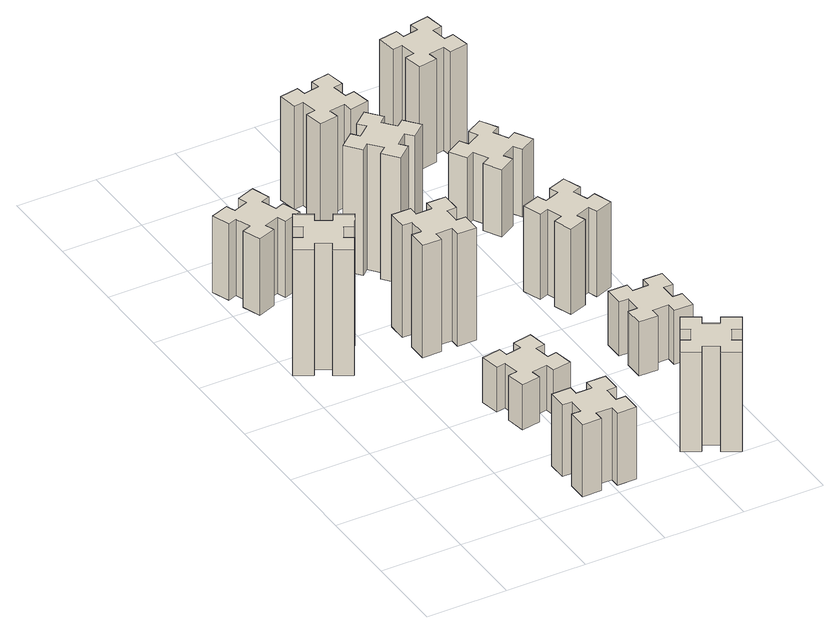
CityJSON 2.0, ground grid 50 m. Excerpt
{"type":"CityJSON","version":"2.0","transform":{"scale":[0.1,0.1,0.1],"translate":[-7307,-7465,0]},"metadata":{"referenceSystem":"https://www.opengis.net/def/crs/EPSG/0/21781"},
"CityObjects":{
"building1":{"type":"Building","attributes":{"class":"1000","function":"1000","usage":"1000","yearOfConstruction":2016,"roofType":"1000","measuredHeight":84,"storeysAboveGround":30,"storeysBelowGround":0},"geometry":[{"type":"Solid","lod":"1","boundaries":[[[[0,1,2,3,4,5,6,7,8,9,10,11,12,13,14,15,16,17,18,19]],[[17,16,20,21]],[[16,15,22,20]],[[15,14,23,22]],[[14,13,24,23]],[[13,12,25,24]],[[12,11,26,25]],[[11,10,27,26]],[[10,9,28,27]],[[9,8,29,28]],[[8,7,30,29]],[[7,6,31,30]],[[6,5,32,31]],[[5,4,33,32]],[[4,3,34,33]],[[3,2,35,34]],[[2,1,36,35]],[[1,0,37,36]],[[0,19,38,37]],[[19,18,39,38]],[[18,17,21,39]],[[24,25,26,27,28,29,30,31,32,33,34,35,36,37,38,39,21,20,22,23]]]]}]},
"building2":{"type":"Building","attributes":{"class":"1000","function":"1000","usage":"1000","yearOfConstruction":2016,"roofType":"1000","measuredHeight":51,"storeysAboveGround":30,"storeysBelowGround":0},"geometry":[{"type":"Solid","lod":"1","boundaries":[[[[40,41,42,43,44,45,46,47,48,49,50,51,52,53,54,55,56,57,58,59]],[[57,56,60,61]],[[56,55,62,60]],[[55,54,63,62]],[[54,53,64,63]],[[53,52,65,64]],[[52,51,66,65]],[[51,50,67,66]],[[50,49,68,67]],[[49,48,69,68]],[[48,47,70,69]],[[47,46,71,70]],[[46,45,72,71]],[[45,44,73,72]],[[44,43,74,73]],[[43,42,75,74]],[[42,41,76,75]],[[41,40,77,76]],[[40,59,78,77]],[[59,58,79,78]],[[58,57,61,79]],[[64,65,66,67,68,69,70,71,72,73,74,75,76,77,78,79,61,60,62,63]]]]}]},
"building3":{"type":"Building","attributes":{"class":"1000","function":"1000","usage":"1000","yearOfConstruction":2016,"roofType":"1000","measuredHeight":48,"storeysAboveGround":30,"storeysBelowGround":0},"geometry":[{"type":"Solid","lod":"1","boundaries":[[[[80,81,82,83,84,85,86,87,88,89,90,91,92,93,94,95,96,97,98,99]],[[97,96,100,101]],[[96,95,102,100]],[[95,94,103,102]],[[94,93,104,103]],[[93,92,105,104]],[[92,91,106,105]],[[91,90,107,106]],[[90,89,108,107]],[[89,88,109,108]],[[88,87,110,109]],[[87,86,111,110]],[[86,85,112,111]],[[85,84,113,112]],[[84,83,114,113]],[[83,82,115,114]],[[82,81,116,115]],[[81,80,117,116]],[[80,99,118,117]],[[99,98,119,118]],[[98,97,101,119]],[[104,105,106,107,108,109,110,111,112,113,114,115,116,117,118,119,101,100,102,103]]]]}]},
"building4":{"type":"Building","attributes":{"class":"1000","function":"1000","usage":"1000","yearOfConstruction":2016,"roofType":"1000","measuredHeight":30,"storeysAboveGround":30,"storeysBelowGround":0},"geometry":[{"type":"Solid","lod":"1","boundaries":[[[[120,121,122,123,124,125,126,127,128,129,130,131,132,133,134,135,136,137,138,139]],[[137,136,140,141]],[[136,135,142,140]],[[135,134,143,142]],[[134,133,144,143]],[[133,132,145,144]],[[132,131,146,145]],[[131,130,147,146]],[[130,129,148,147]],[[129,128,149,148]],[[128,127,150,149]],[[127,126,151,150]],[[126,125,152,151]],[[125,124,153,152]],[[124,123,154,153]],[[123,122,155,154]],[[122,121,156,155]],[[121,120,157,156]],[[120,139,158,157]],[[139,138,159,158]],[[138,137,141,159]],[[144,145,146,147,148,149,150,151,152,153,154,155,156,157,158,159,141,140,142,143]]]]}]},
"building5":{"type":"Building","attributes":{"class":"1000","function":"1000","usage":"1000","yearOfConstruction":2016,"roofType":"1000","measuredHeight":75,"storeysAboveGround":30,"storeysBelowGround":0},"geometry":[{"type":"Solid","lod":"1","boundaries":[[[[160,161,162,163,164,165,166,167,168,169,170,171,172,173,174,175,176,177,178,179]],[[177,176,180,181]],[[176,175,182,180]],[[175,174,183,182]],[[174,173,184,183]],[[173,172,185,184]],[[172,171,186,185]],[[171,170,187,186]],[[170,169,188,187]],[[169,168,189,188]],[[168,167,190,189]],[[167,166,191,190]],[[166,165,192,191]],[[165,164,193,192]],[[164,163,194,193]],[[163,162,195,194]],[[162,161,196,195]],[[161,160,197,196]],[[160,179,198,197]],[[179,178,199,198]],[[178,177,181,199]],[[184,185,186,187,188,189,190,191,192,193,194,195,196,197,198,199,181,180,182,183]]]]}]},
"building6":{"type":"Building","attributes":{"class":"1000","function":"1000","usage":"1000","yearOfConstruction":2016,"roofType":"1000","measuredHeight":84,"storeysAboveGround":30,"storeysBelowGround":0},"geometry":[{"type":"Solid","lod":"1","boundaries":[[[[200,201,202,203,204,205,206,207,208,209,210,211,212,213,214,215,216,217,218,219]],[[217,216,220,221]],[[216,215,222,220]],[[215,214,223,222]],[[214,213,224,223]],[[213,212,225,224]],[[212,211,226,225]],[[211,210,227,226]],[[210,209,228,227]],[[209,208,229,228]],[[208,207,230,229]],[[207,206,231,230]],[[206,205,232,231]],[[205,204,233,232]],[[204,203,234,233]],[[203,202,235,234]],[[202,201,236,235]],[[201,200,237,236]],[[200,219,238,237]],[[219,218,239,238]],[[218,217,221,239]],[[224,225,226,227,228,229,230,231,232,233,234,235,236,237,238,239,221,220,222,223]]]]}]},
"building7":{"type":"Building","attributes":{"class":"1000","function":"1000","usage":"1000","yearOfConstruction":2016,"roofType":"1000","measuredHeight":66,"storeysAboveGround":30,"storeysBelowGround":0},"geometry":[{"type":"Solid","lod":"1","boundaries":[[[[240,241,242,243,244,245,246,247,248,249,250,251,252,253,254,255,256,257,258,259]],[[257,256,260,261]],[[256,255,262,260]],[[255,254,263,262]],[[254,253,264,263]],[[253,252,265,264]],[[252,251,266,265]],[[251,250,267,266]],[[250,249,268,267]],[[249,248,269,268]],[[248,247,270,269]],[[247,246,271,270]],[[246,245,272,271]],[[245,244,273,272]],[[244,243,274,273]],[[243,242,275,274]],[[242,241,276,275]],[[241,240,277,276]],[[240,259,278,277]],[[259,258,279,278]],[[258,257,261,279]],[[264,265,266,267,268,269,270,271,272,273,274,275,276,277,278,279,261,260,262,263]]]]}]},
"building8":{"type":"Building","attributes":{"class":"1000","function":"1000","usage":"1000","yearOfConstruction":2016,"roofType":"1000","measuredHeight":69,"storeysAboveGround":30,"storeysBelowGround":0},"geometry":[{"type":"Solid","lod":"1","boundaries":[[[[280,281,282,283,284,285,286,287,288,289,290,291,292,293,294,295,296,297,298,299]],[[297,296,300,301]],[[296,295,302,300]],[[295,294,303,302]],[[294,293,304,303]],[[293,292,305,304]],[[292,291,306,305]],[[291,290,307,306]],[[290,289,308,307]],[[289,288,309,308]],[[288,287,310,309]],[[287,286,311,310]],[[286,285,312,311]],[[285,284,313,312]],[[284,283,314,313]],[[283,282,315,314]],[[282,281,316,315]],[[281,280,317,316]],[[280,299,318,317]],[[299,298,319,318]],[[298,297,301,319]],[[304,305,306,307,308,309,310,311,312,313,314,315,316,317,318,319,301,300,302,303]]]]}]},
"building9":{"type":"Building","attributes":{"class":"1000","function":"1000","usage":"1000","yearOfConstruction":2016,"roofType":"1000","measuredHeight":36,"storeysAboveGround":30,"storeysBelowGround":0},"geometry":[{"type":"Solid","lod":"1","boundaries":[[[[320,321,322,323,324,325,326,327,328,329,330,331,332,333,334,335,336,337,338,339]],[[337,336,340,341]],[[336,335,342,340]],[[335,334,343,342]],[[334,333,344,343]],[[333,332,345,344]],[[332,331,346,345]],[[331,330,347,346]],[[330,329,348,347]],[[329,328,349,348]],[[328,327,350,349]],[[327,326,351,350]],[[326,325,352,351]],[[325,324,353,352]],[[324,323,354,353]],[[323,322,355,354]],[[322,321,356,355]],[[321,320,357,356]],[[320,339,358,357]],[[339,338,359,358]],[[338,337,341,359]],[[344,345,346,347,348,349,350,351,352,353,354,355,356,357,358,359,341,340,342,343]]]]}]},
"building10":{"type":"Building","attributes":{"class":"1000","function":"1000","usage":"1000","yearOfConstruction":2016,"roofType":"1000","measuredHeight":57,"storeysAboveGround":30,"storeysBelowGround":0},"geometry":[{"type":"Solid","lod":"1","boundaries":[[[[360,361,362,363,364,365,366,367,368,369,370,371,372,373,374,375,376,377,378,379]],[[377,376,380,381]],[[376,375,382,380]],[[375,374,383,382]],[[374,373,384,383]],[[373,372,385,384]],[[372,371,386,385]],[[371,370,387,386]],[[370,369,388,387]],[[369,368,389,388]],[[368,367,390,389]],[[367,366,391,390]],[[366,365,392,391]],[[365,364,393,392]],[[364,363,394,393]],[[363,362,395,394]],[[362,361,396,395]],[[361,360,397,396]],[[360,379,398,397]],[[379,378,399,398]],[[378,377,381,399]],[[384,385,386,387,388,389,390,391,392,393,394,395,396,397,398,399,381,380,382,383]]]]}]},
"building11":{"type":"Building","attributes":{"class":"1000","function":"1000","usage":"1000","yearOfConstruction":2016,"roofType":"1000","measuredHeight":45,"storeysAboveGround":30,"storeysBelowGround":0},"geometry":[{"type":"Solid","lod":"1","boundaries":[[[[400,401,402,403,404,405,406,407,408,409,410,411,412,413,414,415,416,417,418,419]],[[417,416,420,421]],[[416,415,422,420]],[[415,414,423,422]],[[414,413,424,423]],[[413,412,425,424]],[[412,411,426,425]],[[411,410,427,426]],[[410,409,428,427]],[[409,408,429,428]],[[408,407,430,429]],[[407,406,431,430]],[[406,405,432,431]],[[405,404,433,432]],[[404,403,434,433]],[[403,402,435,434]],[[402,401,436,435]],[[401,400,437,436]],[[400,419,438,437]],[[419,418,439,438]],[[418,417,421,439]],[[424,425,426,427,428,429,430,431,432,433,434,435,436,437,438,439,421,420,422,423]]]]}]},
"building12":{"type":"Building","attributes":{"class":"1000","function":"1000","usage":"1000","yearOfConstruction":2016,"roofType":"1000","measuredHeight":69,"storeysAboveGround":30,"storeysBelowGround":0},"geometry":[{"type":"Solid","lod":"1","boundaries":[[[[440,441,442,443,444,445,446,447,448,449,450,451,452,453,454,455,456,457,458,459]],[[457,456,460,461]],[[456,455,462,460]],[[455,454,463,462]],[[454,453,464,463]],[[453,452,465,464]],[[452,451,466,465]],[[451,450,467,466]],[[450,449,468,467]],[[449,448,469,468]],[[448,447,470,469]],[[447,446,471,470]],[[446,445,472,471]],[[445,444,473,472]],[[444,443,474,473]],[[443,442,475,474]],[[442,441,476,475]],[[441,440,477,476]],[[440,459,478,477]],[[459,458,479,478]],[[458,457,461,479]],[[464,465,466,467,468,469,470,471,472,473,474,475,476,477,478,479,461,460,462,463]]]]}]}
},
"vertices":[
[137,1845,0],[224,1795,0],[194,1743,0],[298,1683,0],[358,1787,0],[306,1817,0],[356,1904,0],[408,1874,0],[468,1978,0],[364,2038,0],[334,1986,0],[247,2036,0],[277,2088,0],[173,2148,0],[113,2044,0],[165,2014,0],[115,1927,0],[63,1957,0],[3,1853,0],[107,1793,0],[115,1927,840],[63,1957,840],[165,2014,840],[113,2044,840],[173,2148,840],[277,2088,840],[247,2036,840],[334,1986,840],[364,2038,840],[468,1978,840],[408,1874,840],[356,1904,840],[306,1817,840],[358,1787,840],[298,1683,840],[194,1743,840],[224,1795,840],[137,1845,840],[107,1793,840],[3,1853,840],
[115,2665,0],[149,2571,0],[93,2550,0],[134,2437,0],[247,2479,0],[226,2535,0],[320,2569,0],[340,2513,0],[453,2554,0],[412,2667,0],[356,2646,0],[322,2740,0],[378,2760,0],[337,2873,0],[224,2832,0],[245,2776,0],[151,2742,0],[130,2798,0],[17,2757,0],[59,2644,0],[151,2742,510],[130,2798,510],[245,2776,510],[224,2832,510],[337,2873,510],[378,2760,510],[322,2740,510],[356,2646,510],[412,2667,510],[453,2554,510],[340,2513,510],[320,2569,510],[226,2535,510],[247,2479,510],[134,2437,510],[93,2550,510],[149,2571,510],[115,2665,510],[59,2644,510],[17,2757,510],
[865,285,0],[865,185,0],[805,185,0],[805,65,0],[925,65,0],[925,125,0],[1025,125,0],[1025,65,0],[1145,65,0],[1145,185,0],[1085,185,0],[1085,285,0],[1145,285,0],[1145,405,0],[1025,405,0],[1025,345,0],[925,345,0],[925,405,0],[805,405,0],[805,285,0],[925,345,480],[925,405,480],[1025,345,480],[1025,405,480],[1145,405,480],[1145,285,480],[1085,285,480],[1085,185,480],[1145,185,480],[1145,65,480],[1025,65,480],[1025,125,480],[925,125,480],[925,65,480],[805,65,480],[805,185,480],[865,185,480],[865,285,480],[805,285,480],[805,405,480],
[1005,1092,0],[907,1075,0],[897,1134,0],[778,1113,0],[799,995,0],[858,1005,0],[876,907,0],[817,897,0],[837,778,0],[956,799,0],[945,858,0],[1044,876,0],[1054,817,0],[1172,837,0],[1151,956,0],[1092,945,0],[1075,1044,0],[1134,1054,0],[1113,1172,0],[995,1151,0],[1075,1044,300],[1134,1054,300],[1092,945,300],[1151,956,300],[1172,837,300],[1054,817,300],[1044,876,300],[945,858,300],[956,799,300],[837,778,300],[817,897,300],[876,907,300],[858,1005,300],[799,995,300],[778,1113,300],[897,1134,300],[907,1075,300],[1005,1092,300],[995,1151,300],[1113,1172,300],
[765,1865,0],[765,1765,0],[705,1765,0],[705,1645,0],[825,1645,0],[825,1705,0],[925,1705,0],[925,1645,0],[1045,1645,0],[1045,1765,0],[985,1765,0],[985,1865,0],[1045,1865,0],[1045,1985,0],[925,1985,0],[925,1925,0],[825,1925,0],[825,1985,0],[705,1985,0],[705,1865,0],[825,1925,750],[825,1985,750],[925,1925,750],[925,1985,750],[1045,1985,750],[1045,1865,750],[985,1865,750],[985,1765,750],[1045,1765,750],[1045,1645,750],[925,1645,750],[925,1705,750],[825,1705,750],[825,1645,750],[705,1645,750],[705,1765,750],[765,1765,750],[765,1865,750],[705,1865,750],[705,1985,750],
[943,2672,0],[866,2607,0],[828,2653,0],[736,2576,0],[813,2484,0],[859,2523,0],[923,2446,0],[877,2408,0],[954,2316,0],[1046,2393,0],[1008,2439,0],[1084,2503,0],[1123,2457,0],[1215,2534,0],[1138,2626,0],[1092,2588,0],[1027,2664,0],[1073,2703,0],[996,2795,0],[904,2718,0],[1027,2664,840],[1073,2703,840],[1092,2588,840],[1138,2626,840],[1215,2534,840],[1123,2457,840],[1084,2503,840],[1008,2439,840],[1046,2393,840],[954,2316,840],[877,2408,840],[923,2446,840],[859,2523,840],[813,2484,840],[736,2576,840],[828,2653,840],[866,2607,840],[943,2672,840],[904,2718,840],[996,2795,840],
[1645,334,0],[1595,247,0],[1543,277,0],[1483,173,0],[1587,113,0],[1617,165,0],[1704,115,0],[1674,63,0],[1778,3,0],[1838,107,0],[1786,137,0],[1836,224,0],[1888,194,0],[1948,298,0],[1844,358,0],[1814,306,0],[1727,356,0],[1757,408,0],[1653,468,0],[1593,364,0],[1727,356,660],[1757,408,660],[1814,306,660],[1844,358,660],[1948,298,660],[1888,194,660],[1836,224,660],[1786,137,660],[1838,107,660],[1778,3,660],[1674,63,660],[1704,115,660],[1617,165,660],[1587,113,660],[1483,173,660],[1543,277,660],[1595,247,660],[1645,334,660],[1593,364,660],[1653,468,660],
[945,3078,0],[1044,3096,0],[1054,3037,0],[1172,3057,0],[1151,3176,0],[1092,3165,0],[1075,3264,0],[1134,3274,0],[1113,3392,0],[995,3371,0],[1005,3312,0],[907,3295,0],[897,3354,0],[778,3333,0],[799,3215,0],[858,3225,0],[876,3127,0],[817,3117,0],[837,2998,0],[956,3019,0],[876,3127,690],[817,3117,690],[858,3225,690],[799,3215,690],[778,3333,690],[897,3354,690],[907,3295,690],[1005,3312,690],[995,3371,690],[1113,3392,690],[1134,3274,690],[1075,3264,690],[1092,3165,690],[1151,3176,690],[1172,3057,690],[1054,3037,690],[1044,3096,690],[945,3078,690],[956,3019,690],[837,2998,690],
[1765,965,0],[1865,965,0],[1865,905,0],[1985,905,0],[1985,1025,0],[1925,1025,0],[1925,1125,0],[1985,1125,0],[1985,1245,0],[1865,1245,0],[1865,1185,0],[1765,1185,0],[1765,1245,0],[1645,1245,0],[1645,1125,0],[1705,1125,0],[1705,1025,0],[1645,1025,0],[1645,905,0],[1765,905,0],[1705,1025,360],[1645,1025,360],[1705,1125,360],[1645,1125,360],[1645,1245,360],[1765,1245,360],[1765,1185,360],[1865,1185,360],[1865,1245,360],[1985,1245,360],[1985,1125,360],[1925,1125,360],[1925,1025,360],[1985,1025,360],[1985,905,360],[1865,905,360],[1865,965,360],[1765,965,360],[1765,905,360],[1645,905,360],
[1706,1695,0],[1800,1729,0],[1820,1673,0],[1933,1714,0],[1892,1827,0],[1836,1806,0],[1802,1900,0],[1858,1920,0],[1817,2033,0],[1704,1992,0],[1725,1936,0],[1631,1902,0],[1610,1958,0],[1497,1917,0],[1539,1804,0],[1595,1825,0],[1629,1731,0],[1573,1710,0],[1614,1597,0],[1727,1639,0],[1629,1731,570],[1573,1710,570],[1595,1825,570],[1539,1804,570],[1497,1917,570],[1610,1958,570],[1631,1902,570],[1725,1936,570],[1704,1992,570],[1817,2033,570],[1858,1920,570],[1802,1900,570],[1836,1806,570],[1892,1827,570],[1933,1714,570],[1820,1673,570],[1800,1729,570],[1706,1695,570],[1727,1639,570],[1614,1597,570],
[1836,2667,0],[1786,2754,0],[1838,2784,0],[1778,2888,0],[1674,2828,0],[1704,2776,0],[1617,2726,0],[1587,2778,0],[1483,2718,0],[1543,2614,0],[1595,2644,0],[1645,2557,0],[1593,2527,0],[1653,2423,0],[1757,2483,0],[1727,2535,0],[1814,2585,0],[1844,2533,0],[1948,2593,0],[1888,2697,0],[1814,2585,450],[1844,2533,450],[1727,2535,450],[1757,2483,450],[1653,2423,450],[1593,2527,450],[1645,2557,450],[1595,2644,450],[1543,2614,450],[1483,2718,450],[1587,2778,450],[1617,2726,450],[1704,2776,450],[1674,2828,450],[1778,2888,450],[1838,2784,450],[1786,2754,450],[1836,2667,450],[1888,2697,450],[1948,2593,450],
[1598,3425,0],[1616,3327,0],[1557,3317,0],[1577,3198,0],[1696,3219,0],[1685,3278,0],[1784,3296,0],[1794,3237,0],[1912,3257,0],[1891,3376,0],[1832,3365,0],[1815,3464,0],[1874,3474,0],[1853,3592,0],[1735,3571,0],[1745,3512,0],[1647,3495,0],[1637,3554,0],[1518,3533,0],[1539,3415,0],[1647,3495,690],[1637,3554,690],[1745,3512,690],[1735,3571,690],[1853,3592,690],[1874,3474,690],[1815,3464,690],[1832,3365,690],[1891,3376,690],[1912,3257,690],[1794,3237,690],[1784,3296,690],[1685,3278,690],[1696,3219,690],[1577,3198,690],[1557,3317,690],[1616,3327,690],[1598,3425,690],[1539,3415,690],[1518,3533,690]
]}
